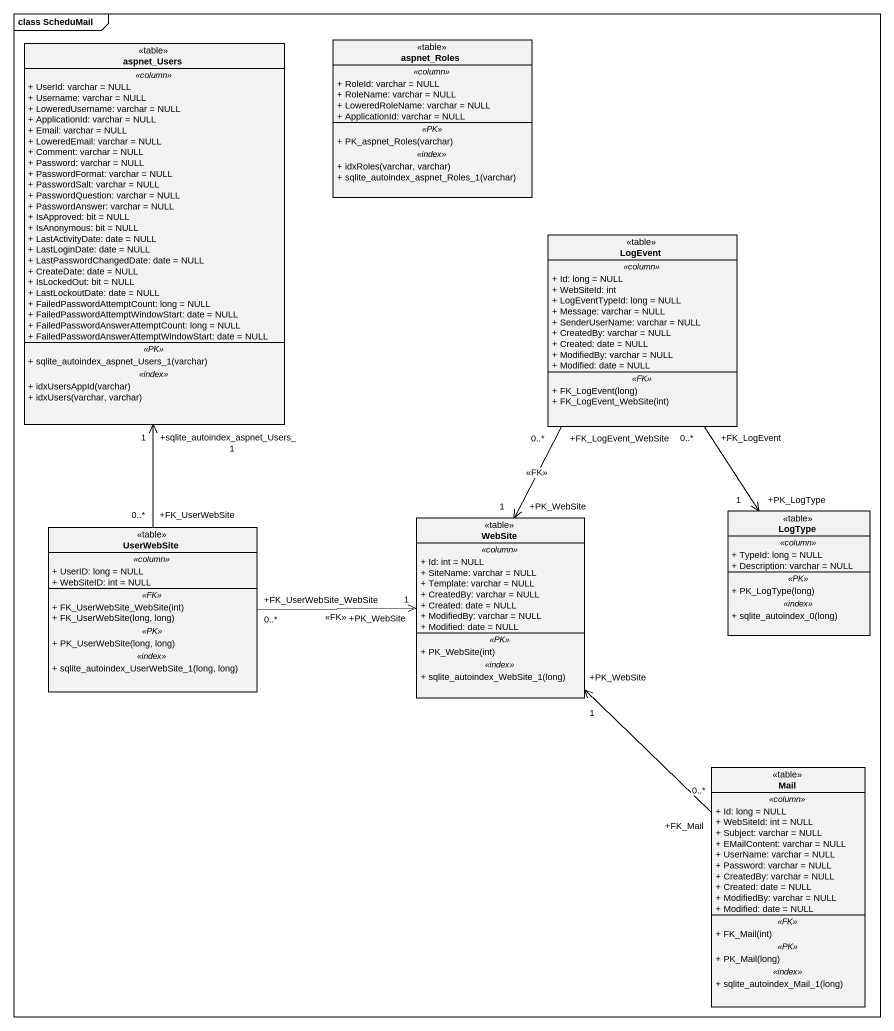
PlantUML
@startuml
mainframe class ScheduMail
hide circle
hide empty members
skinparam classAttributeIconSize 0
class aspnet_Roles <<table>> {
  .. <<column>> ..
  + RoleId: varchar = NULL
  + RoleName: varchar = NULL
  + LoweredRoleName: varchar = NULL
  + ApplicationId: varchar = NULL
  .. <<PK>> ..
  + PK_aspnet_Roles(varchar)
  .. <<index>> ..
  + idxRoles(varchar, varchar)
  + sqlite_autoindex_aspnet_Roles_1(varchar)
}
class aspnet_Users <<table>> {
  .. <<column>> ..
  + UserId: varchar = NULL
  + Username: varchar = NULL
  + LoweredUsername: varchar = NULL
  + ApplicationId: varchar = NULL
  + Email: varchar = NULL
  + LoweredEmail: varchar = NULL
  + Comment: varchar = NULL
  + Password: varchar = NULL
  + PasswordFormat: varchar = NULL
  + PasswordSalt: varchar = NULL
  + PasswordQuestion: varchar = NULL
  + PasswordAnswer: varchar = NULL
  + IsApproved: bit = NULL
  + IsAnonymous: bit = NULL
  + LastActivityDate: date = NULL
  + LastLoginDate: date = NULL
  + LastPasswordChangedDate: date = NULL
  + CreateDate: date = NULL
  + IsLockedOut: bit = NULL
  + LastLockoutDate: date = NULL
  + FailedPasswordAttemptCount: long = NULL
  + FailedPasswordAttemptWindowStart: date = NULL
  + FailedPasswordAnswerAttemptCount: long = NULL
  + FailedPasswordAnswerAttemptWindowStart: date = NULL
  .. <<PK>> ..
  + sqlite_autoindex_aspnet_Users_1(varchar)
  .. <<index>> ..
  + idxUsersAppId(varchar)
  + idxUsers(varchar, varchar)
}
class LogEvent <<table>> {
  .. <<column>> ..
  + Id: long = NULL
  + WebSiteId: int
  + LogEventTypeId: long = NULL
  + Message: varchar = NULL
  + SenderUserName: varchar = NULL
  + CreatedBy: varchar = NULL
  + Created: date = NULL
  + ModifiedBy: varchar = NULL
  + Modified: date = NULL
  .. <<FK>> ..
  + FK_LogEvent(long)
  + FK_LogEvent_WebSite(int)
}
class UserWebSite <<table>> {
  .. <<column>> ..
  + UserID: long = NULL
  + WebSiteID: int = NULL
  .. <<FK>> ..
  + FK_UserWebSite_WebSite(int)
  + FK_UserWebSite(long, long)
  .. <<PK>> ..
  + PK_UserWebSite(long, long)
  .. <<index>> ..
  + sqlite_autoindex_UserWebSite_1(long, long)
}
class WebSite <<table>> {
  .. <<column>> ..
  + Id: int = NULL
  + SiteName: varchar = NULL
  + Template: varchar = NULL
  + CreatedBy: varchar = NULL
  + Created: date = NULL
  + ModifiedBy: varchar = NULL
  + Modified: date = NULL
  .. <<PK>> ..
  + PK_WebSite(int)
  .. <<index>> ..
  + sqlite_autoindex_WebSite_1(long)
}
class LogType <<table>> {
  .. <<column>> ..
  + TypeId: long = NULL
  + Description: varchar = NULL
  .. <<PK>> ..
  + PK_LogType(long)
  .. <<index>> ..
  + sqlite_autoindex_0(long)
}
class Mail <<table>> {
  .. <<column>> ..
  + Id: long = NULL
  + WebSiteId: int = NULL
  + Subject: varchar = NULL
  + EMailContent: varchar = NULL
  + UserName: varchar = NULL
  + Password: varchar = NULL
  + CreatedBy: varchar = NULL
  + Created: date = NULL
  + ModifiedBy: varchar = NULL
  + Modified: date = NULL
  .. <<FK>> ..
  + FK_Mail(int)
  .. <<PK>> ..
  + PK_Mail(long)
  .. <<index>> ..
  + sqlite_autoindex_Mail_1(long)
}
LogEvent "+FK_LogEvent_WebSite\n0..*" --> "+PK_WebSite\n1" WebSite : <<FK>>
LogEvent "+FK_LogEvent\n0..*" --> "+PK_LogType\n1" LogType
UserWebSite "+FK_UserWebSite\n0..*" -up-> "+sqlite_autoindex_aspnet_Users_1\n1" aspnet_Users
UserWebSite "+FK_UserWebSite_WebSite\n0..*" -right-> "+PK_WebSite\n1" WebSite : <<FK>>
Mail "+FK_Mail\n0..*" -up-> "+PK_WebSite\n1" WebSite
@enduml
